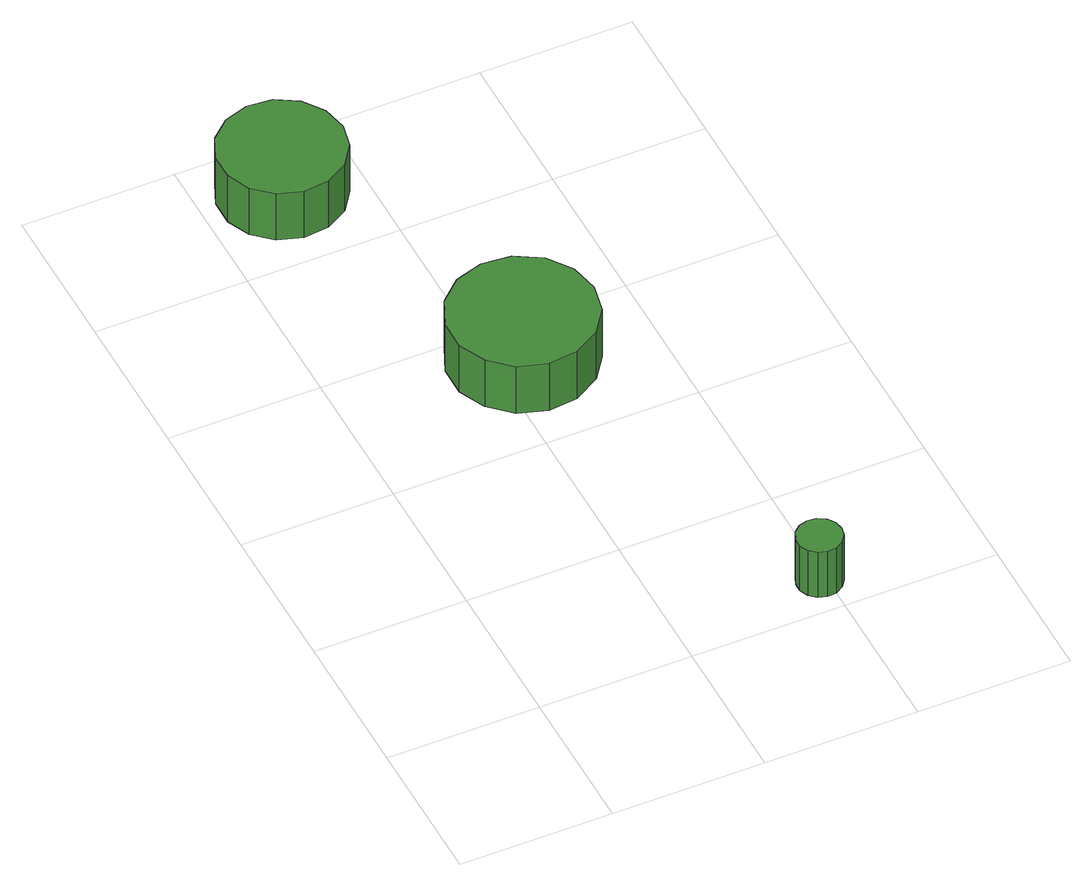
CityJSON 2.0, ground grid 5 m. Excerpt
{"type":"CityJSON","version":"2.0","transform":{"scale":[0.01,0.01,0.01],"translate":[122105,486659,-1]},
"CityObjects":{
"tree1":{"type":"SolitaryVegetationObject","attributes":{"function":"something"},"geometry":[{"type":"MultiSurface","lod":"1","boundaries":[[[0,1,2,3,4,5,6,7,8,9,10,11,12,13,14]],[[15,16,17,18,19,20,21,22,23,24,25,26,27,28,29]],[[0,29,28,1]],[[1,28,27,2]],[[2,27,26,3]],[[3,26,25,4]],[[4,25,24,5]],[[5,24,23,6]],[[6,23,22,7]],[[7,22,21,8]],[[8,21,20,9]],[[9,20,19,10]],[[10,19,18,11]],[[11,18,17,12]],[[12,17,16,13]],[[13,16,15,14]],[[14,15,29,0]]]}]},
"tree2":{"type":"SolitaryVegetationObject","attributes":{"function":"something"},"geometry":[{"type":"MultiSurface","lod":"1","boundaries":[[[30,31,32,33,34,35,36,37,38,39,40,41,42,43,44]],[[45,46,47,48,49,50,51,52,53,54,55,56,57,58,59]],[[30,59,58,31]],[[31,58,57,32]],[[32,57,56,33]],[[33,56,55,34]],[[34,55,54,35]],[[35,54,53,36]],[[36,53,52,37]],[[37,52,51,38]],[[38,51,50,39]],[[39,50,49,40]],[[40,49,48,41]],[[41,48,47,42]],[[42,47,46,43]],[[43,46,45,44]],[[44,45,59,30]]]}]},
"tree3":{"type":"SolitaryVegetationObject","attributes":{"function":"something"},"geometry":[{"type":"MultiSurface","lod":"1","boundaries":[[[60,61,62,63,64,65,66,67,68,69,70,71,72,73,74]],[[75,76,77,78,79,80,81,82,83,84,85,86,87,88,89]],[[60,89,88,61]],[[61,88,87,62]],[[62,87,86,63]],[[63,86,85,64]],[[64,85,84,65]],[[65,84,83,66]],[[66,83,82,67]],[[67,82,81,68]],[[68,81,80,69]],[[69,80,79,70]],[[70,79,78,71]],[[71,78,77,72]],[[72,77,76,73]],[[73,76,75,74]],[[74,75,89,60]]]}]}
},
"vertices":[
[453,2291,267],[435,2373,267],[386,2441,267],[314,2483,267],[230,2491,267],[151,2465,267],[89,2409,267],[55,2333,267],[55,2249,267],[89,2173,267],[151,2117,267],[230,2091,267],[314,2100,267],[386,2142,267],[435,2209,267],[435,2209,77],[386,2142,77],[314,2100,77],[230,2091,77],[151,2117,77],[89,2173,77],[55,2249,77],[55,2333,77],[89,2409,77],[151,2465,77],[230,2491,77],[314,2483,77],[386,2441,77],[435,2373,77],[453,2291,77],
[828,1354,268],[808,1450,268],[750,1530,268],[665,1579,268],[568,1589,268],[475,1559,268],[402,1493,268],[362,1403,268],[362,1305,268],[402,1216,268],[475,1150,268],[568,1120,268],[665,1130,268],[750,1179,268],[808,1258,268],[808,1258,76],[750,1179,76],[665,1130,76],[568,1120,76],[475,1150,76],[402,1216,76],[362,1305,76],[362,1403,76],[402,1493,76],[475,1559,76],[568,1589,76],[665,1579,76],[750,1530,76],[808,1450,76],[828,1354,76],
[1052,128,259],[1046,157,259],[1028,182,259],[1002,197,259],[972,200,259],[943,191,259],[920,171,259],[908,143,259],[908,113,259],[920,85,259],[943,64,259],[972,55,259],[1002,58,259],[1028,73,259],[1046,98,259],[1046,98,74],[1028,73,74],[1002,58,74],[972,55,74],[943,64,74],[920,85,74],[908,113,74],[908,143,74],[920,171,74],[943,191,74],[972,200,74],[1002,197,74],[1028,182,74],[1046,157,74],[1052,128,74]
]}
